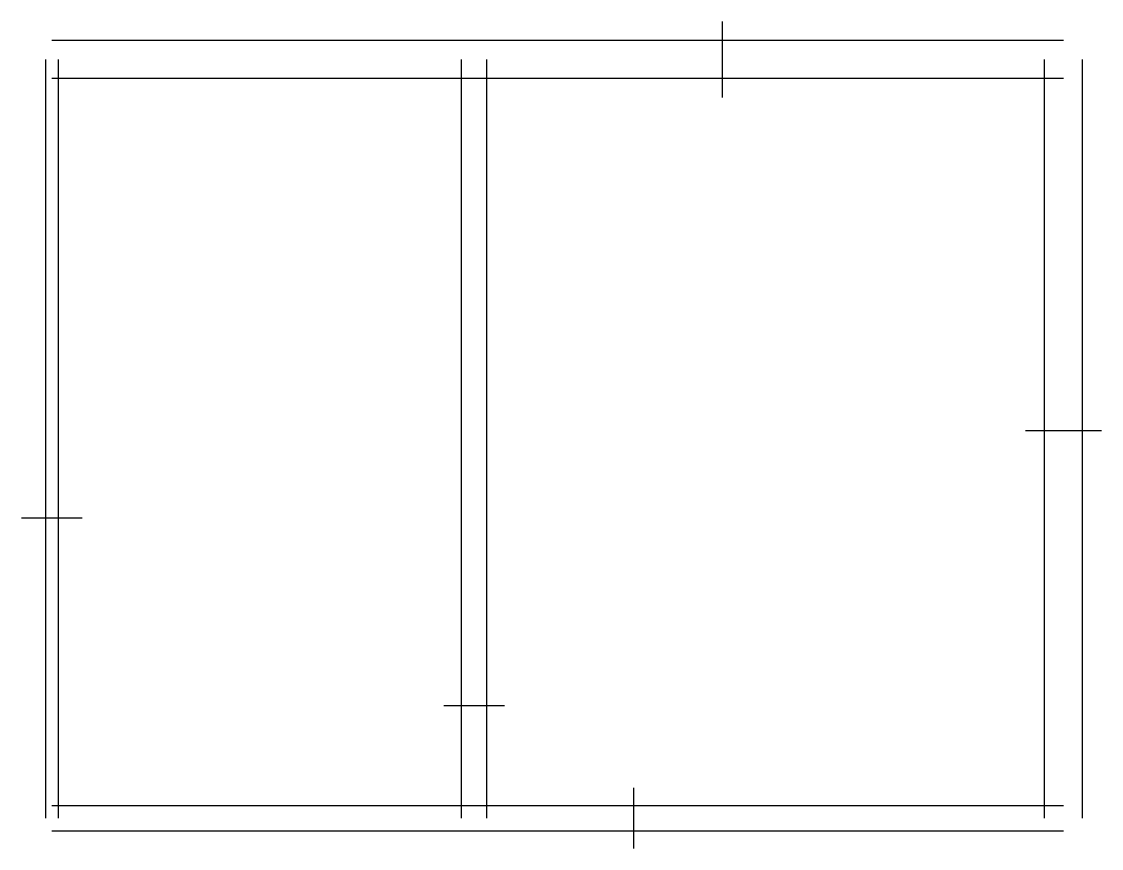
# Model space of a CAD drawing. Header units: millimetres. Extents: x -240 to 8300, y -240 to 6300.
import ezdxf

# ---------------------------------------------------------------- set-up
doc = ezdxf.new("R2010")
doc.units = ezdxf.units.MM
doc.layers.add('OPENING', color=4, linetype='Continuous')
doc.layers.add('WALL', color=7, linetype='Continuous')

msp = doc.modelspace()

# ---------------------------------------------------------------- linework, layer by layer
at = {"layer": 'OPENING'}
for p, q in [((5300.5, 6300), (5300.5, 5700)), ((8300, 3063.6), (7700, 3063.6)), ((-240, 2374.3), (240, 2374.3)), ((3580, 886.6), (3100, 886.6)), ((4600.9, -240), (4600.9, 240))]:
    msp.add_line(p, q, dxfattribs=at)
at = {"layer": 'WALL'}
for p, q in [((8000, 6150), (0, 6150)), ((-50, 6000), (-50, 0)), ((50, 6000), (50, 0)), ((3240, 0), (3240, 6000)), ((3440, 0), (3440, 6000)), ((7850, 0), (7850, 6000)), ((8150, 0), (8150, 6000)), ((8000, 5850), (0, 5850)), ((0, 100), (8000, 100)), ((0, -100), (8000, -100))]:
    msp.add_line(p, q, dxfattribs=at)

doc.saveas('drawing.dxf')
